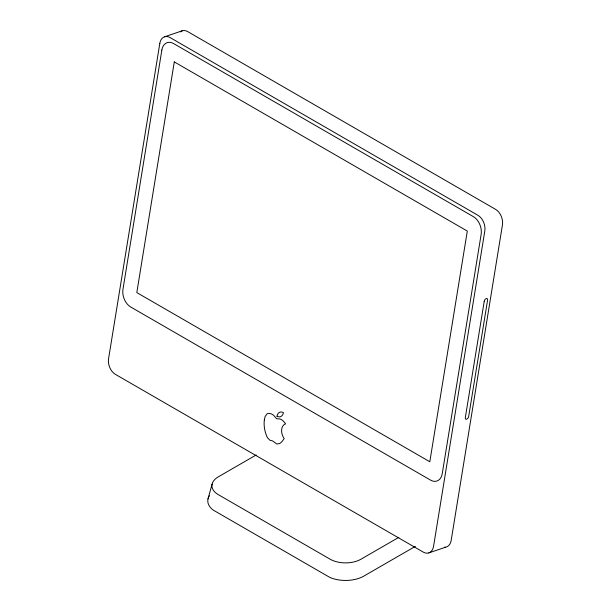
<?xml version="1.0" encoding="UTF-8"?>
<svg xmlns="http://www.w3.org/2000/svg" width="611" height="611" viewBox="0 0 611 611"><rect width="100%" height="100%" fill="white"/><g stroke="black" fill="none" stroke-linecap="round" stroke-linejoin="round"><path stroke-width="0.92" d="M208.007 498.958L212.109 484.103M256.146 454.996L218.31 476.84A21.813 12.594 0 0 0 218.31 494.65L330.123 559.202A21.813 12.594 0 0 0 360.971 559.202L398.8 537.359M415.404 546.326L363.805 576.12A25.952 14.985 0 0 1 329.749 577.357L213.147 510.032A25.952 14.985 0 0 1 209.352 495.788M164.55 36.79L182.17 30.825M428.83 552.909L446.45 546.944A12.121 8.271 71.3 0 0 451.178 540.399L502.433 225.008A12.121 8.271 71.3 0 0 495.605 209.367L187.745 31.627A12.121 8.271 71.3 0 0 180.268 31.887M445.388 547.189A12.121 8.271 71.3 0 1 444.281 547.227M264.342 419.826L264.12 422.606A23.768 16.222 71.3 0 0 266.694 436.101L267.481 437.797L269.947 440.248L272.666 440.951L276.844 444.037L279.563 443.533A23.768 16.222 71.3 0 0 282.129 441.432L284.199 438.576A9.402 6.416 71.3 0 1 285.482 423.904L285.406 423.744A5.598 3.819 71.3 0 0 285.001 423.049A10.15 6.927 71.3 0 0 284.856 422.827L282.939 420.75A11.25 7.676 71.3 0 0 279.8 418.94L276.554 418.749L273.812 415.48A11.25 7.676 71.3 0 0 270.673 413.67L268.466 413.364A10.15 6.927 71.3 0 0 268.275 413.387A5.598 3.819 71.3 0 0 266.938 414.052L265.143 416.465L264.342 419.826M159.822 43.335L108.567 358.726A12.121 8.271 71.3 0 0 115.395 374.36L423.255 552.107A12.121 8.271 71.3 0 0 433.558 546.356L484.813 230.966A12.121 8.271 71.3 0 0 477.985 215.332L170.125 37.592A12.121 8.271 71.3 0 0 159.822 43.335M161.854 50.049L122.971 289.286A13.732 9.371 71.3 0 0 130.716 307.005L430.579 480.131A13.732 9.371 71.3 0 0 442.257 473.617L481.14 234.38A13.732 9.371 71.3 0 0 473.395 216.661L173.532 43.534A13.732 9.371 71.3 0 0 161.854 50.049M174.295 61.91L136.811 292.593L429.816 461.756L467.308 231.073L174.295 61.91M484.225 301.292L465.322 417.611A2.421 1.398 -60 0 0 466.651 419.184A2.421 1.398 -60 0 0 468.675 416.473L487.578 300.161A2.421 1.398 -60 0 0 486.249 298.588A2.421 1.398 -60 0 0 484.225 301.292M276.966 416.228A7.607 5.194 71.3 0 0 283.435 412.624A7.615 5.194 71.3 0 0 276.966 416.228"/></g></svg>
